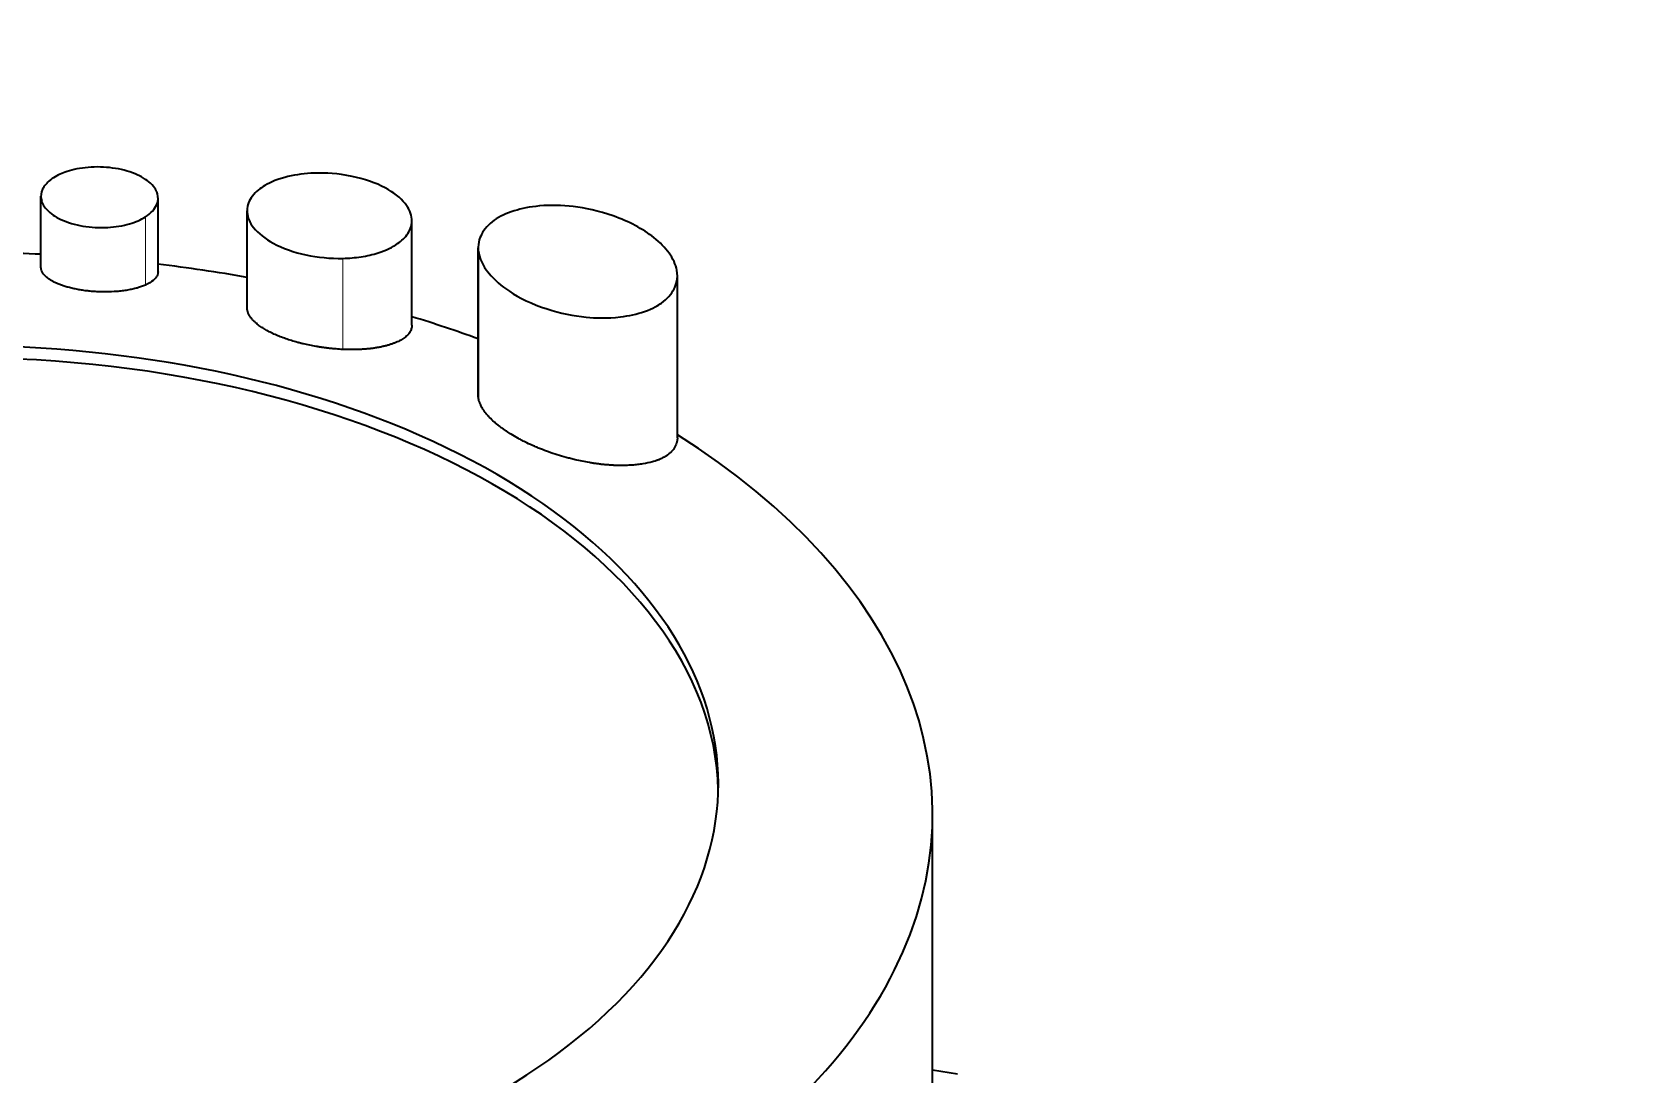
# Model space of a CAD drawing. Header units: millimetres. Extents: x 0 to 42050, y 0 to 29700.
# Drawn here: x 24487.02 to 24512.29, y 12014.74 to 12031.21 of the extents above; entities that cross this region are included whole.
import ezdxf

# ---------------------------------------------------------------- set-up
doc = ezdxf.new("R2010")
doc.units = ezdxf.units.MM
doc.header["$LTSCALE"] = 50
doc.layers.add('Visible', color=7, linetype='Continuous', lineweight=35)
doc.layers.add('Visible Narrow', color=7, linetype='Continuous', lineweight=18)

msp = doc.modelspace()

# ---------------------------------------------------------------- linework, layer by layer
at = {"layer": 'Visible'}
for p, q in [((24487.166, 12027.488), (24487.166, 12028.615)), ((24489.018, 12027.42), (24489.018, 12028.58)), ((24490.427, 12026.853), (24490.427, 12028.385)), ((24493.033, 12026.577), (24493.033, 12028.229)), ((24494.082, 12025.471), (24494.082, 12027.801)), ((24497.232, 12024.795), (24497.232, 12027.36)), ((24501.269, 12011.669), (24501.269, 12018.843)), ((24501.665, 12014.738), (24501.269, 12014.801))]:
    msp.add_line(p, q, dxfattribs=at)
at = {"layer": 'Visible', "color": 9, "true_color": 0xc0c0c0}
for major_axis, start_param, end_param in [((-3300, 0), 6.086634, 9.623125), ((-3260, 0), 0, 1.750512)]:
    msp.add_ellipse((26536.67, 12505.046), major_axis=major_axis, ratio=0.57735, start_param=start_param, end_param=end_param, dxfattribs=at)
at = {"layer": 'Visible'}
for centre, major_axis, start_param, end_param in [((24485.88, 12018.843), (-15.389, 0), 4.628722, 4.725102), ((24485.88, 12018.843), (-15.389, 0), 4.412444, 4.507079), ((24485.88, 12019.324), (-12, 0), 1.174567, 6.7668), ((24485.88, 12018.843), (-15.389, 0), 4.150252, 4.229003), ((24485.88, 12019.133), (-12, 0), 3.15534, 6.269438), ((24485.88, 12018.843), (15.389, 0), 4.981384, 7.024358)]:
    msp.add_ellipse(centre, major_axis=major_axis, ratio=0.57735, start_param=start_param, end_param=end_param, dxfattribs=at)
for points, knots in [([(24488.82, 12028.289), (24488.863, 12028.316), (24488.899, 12028.347), (24488.959, 12028.412), (24488.983, 12028.447), (24489.024, 12028.545), (24489.021, 12028.602), (24488.997, 12028.69), (24488.971, 12028.752), (24488.835, 12028.878), (24488.751, 12028.928), (24488.548, 12029.013), (24488.426, 12029.044), (24488.172, 12029.078), (24488.04, 12029.082), (24487.787, 12029.06), (24487.675, 12029.037), (24487.503, 12028.981), (24487.442, 12028.957), (24487.364, 12028.906)], [-2.02087, -2.02087, -2.02087, -2.02087, -1.877254, -1.877254, -1.733386, -1.733386, -1.484034, -1.484034, -1.280209, -1.280209, -1.106342, -1.106342, -0.913487, -0.913487, -0.72369, -0.72369, -0.538223, -0.538223, -0.390034, -0.390034, -0.390034, -0.390034]), ([(24487.364, 12028.906), (24487.335, 12028.887), (24487.324, 12028.879), (24487.258, 12028.826), (24487.217, 12028.777), (24487.167, 12028.673), (24487.16, 12028.619), (24487.18, 12028.525), (24487.2, 12028.466), (24487.317, 12028.341), (24487.393, 12028.289), (24487.585, 12028.199), (24487.704, 12028.164), (24487.957, 12028.121), (24488.09, 12028.114), (24488.343, 12028.128), (24488.46, 12028.147), (24488.663, 12028.206), (24488.749, 12028.243), (24488.82, 12028.289)], [-0.8880941, -0.8880941, -0.8880941, -0.8880941, -0.8540851, -0.8540851, -0.7043262, -0.7043262, -0.5505729, -0.5505729, -0.4535132, -0.4535132, -0.367199, -0.367199, -0.26893, -0.26893, -0.1703214, -0.1703214, -0.0796423, -0.0796423, 0, 0, 0, 0]), ([(24491.52, 12028.98), (24491.492, 12028.98), (24491.464, 12028.979), (24491.294, 12028.969), (24491.154, 12028.948), (24490.867, 12028.871), (24490.756, 12028.816), (24490.609, 12028.722), (24490.539, 12028.664), (24490.444, 12028.519), (24490.424, 12028.442), (24490.432, 12028.279), (24490.468, 12028.197), (24490.603, 12028.026), (24490.711, 12027.942), (24490.99, 12027.791), (24491.168, 12027.729), (24491.543, 12027.648), (24491.742, 12027.629), (24491.94, 12027.633)], [-0.9704707, -0.9704707, -0.9704707, -0.9704707, -0.9524176, -0.9524176, -0.8597699, -0.8597699, -0.7475058, -0.7475058, -0.6453648, -0.6453648, -0.5457474, -0.5457474, -0.4340768, -0.4340768, -0.3011587, -0.3011587, -0.1488437, -0.1488437, 0, 0, 0, 0]), ([(24491.94, 12027.633), (24492.038, 12027.635), (24492.135, 12027.643), (24492.324, 12027.672), (24492.415, 12027.692), (24492.627, 12027.76), (24492.728, 12027.81), (24492.871, 12027.909), (24492.93, 12027.962), (24493.017, 12028.098), (24493.037, 12028.175), (24493.027, 12028.337), (24492.99, 12028.42), (24492.853, 12028.592), (24492.743, 12028.676), (24492.46, 12028.827), (24492.279, 12028.889), (24491.856, 12028.976), (24491.663, 12028.983), (24491.52, 12028.98)], [-1.0291835, -1.0291835, -1.0291835, -1.0291835, -0.9910934, -0.9910934, -0.952916, -0.952916, -0.8965015, -0.8965015, -0.8521566, -0.8521566, -0.803104, -0.803104, -0.7474184, -0.7474184, -0.681095, -0.681095, -0.6048226, -0.6048226, -0.5137114, -0.5137114, -0.5137114, -0.5137114]), ([(24497.224, 12027.445), (24497.207, 12027.538), (24497.163, 12027.629), (24497.039, 12027.802), (24496.958, 12027.885), (24496.688, 12028.098), (24496.465, 12028.216), (24495.99, 12028.383), (24495.771, 12028.428), (24495.409, 12028.471), (24495.229, 12028.477), (24494.899, 12028.447), (24494.765, 12028.419), (24494.524, 12028.345), (24494.42, 12028.295), (24494.243, 12028.171), (24494.177, 12028.093), (24494.101, 12027.946), (24494.066, 12027.847), (24494.09, 12027.716)], [-1.607888, -1.607888, -1.607888, -1.607888, -1.481749, -1.481749, -1.355353, -1.355353, -1.129969, -1.129969, -0.927504, -0.927504, -0.736338, -0.736338, -0.57178, -0.57178, -0.381818, -0.381818, -0.170612, -0.170612, 0, 0, 0, 0]), ([(24494.09, 12027.716), (24494.116, 12027.578), (24494.196, 12027.464), (24494.339, 12027.291), (24494.447, 12027.197), (24494.73, 12027.01), (24494.93, 12026.911), (24495.379, 12026.767), (24495.592, 12026.724), (24495.932, 12026.69), (24496.121, 12026.682), (24496.465, 12026.724), (24496.595, 12026.752), (24496.849, 12026.841), (24496.933, 12026.893), (24497.071, 12026.991), (24497.138, 12027.068), (24497.213, 12027.214), (24497.248, 12027.314), (24497.224, 12027.445)], [-1.472432, -1.472432, -1.472432, -1.472432, -1.337706, -1.337706, -1.147944, -1.147944, -0.917166, -0.917166, -0.718918, -0.718918, -0.577001, -0.577001, -0.487694, -0.487694, -0.382199, -0.382199, -0.171509, -0.171509, 0, 0, 0, 0]), ([(24488.82, 12027.211), (24488.81, 12027.207), (24488.8, 12027.202), (24488.79, 12027.198), (24488.779, 12027.194), (24488.768, 12027.19), (24488.757, 12027.186), (24488.747, 12027.182), (24488.735, 12027.179), (24488.724, 12027.175), (24488.712, 12027.171), (24488.701, 12027.168), (24488.689, 12027.164), (24488.665, 12027.158), (24488.64, 12027.151), (24488.614, 12027.146), (24488.602, 12027.143), (24488.589, 12027.14), (24488.575, 12027.138), (24488.562, 12027.135), (24488.549, 12027.133), (24488.536, 12027.13), (24488.522, 12027.128), (24488.509, 12027.126), (24488.495, 12027.124), (24488.481, 12027.122), (24488.467, 12027.12), (24488.453, 12027.118), (24488.425, 12027.115), (24488.397, 12027.112), (24488.368, 12027.109), (24488.311, 12027.105), (24488.252, 12027.102), (24488.192, 12027.102), (24488.165, 12027.102), (24488.137, 12027.102), (24488.11, 12027.103), (24488.082, 12027.104), (24488.055, 12027.105), (24488.027, 12027.107), (24488, 12027.108), (24487.973, 12027.111), (24487.946, 12027.113), (24487.918, 12027.116), (24487.892, 12027.119), (24487.865, 12027.122), (24487.838, 12027.126), (24487.812, 12027.13), (24487.786, 12027.134), (24487.76, 12027.139), (24487.734, 12027.143), (24487.709, 12027.149), (24487.684, 12027.154), (24487.659, 12027.159), (24487.635, 12027.165), (24487.623, 12027.169), (24487.611, 12027.172), (24487.599, 12027.175), (24487.587, 12027.178), (24487.575, 12027.181), (24487.564, 12027.185), (24487.554, 12027.188), (24487.544, 12027.191), (24487.534, 12027.194), (24487.524, 12027.197), (24487.514, 12027.201), (24487.505, 12027.204), (24487.495, 12027.207), (24487.486, 12027.21), (24487.477, 12027.214), (24487.467, 12027.217), (24487.458, 12027.221), (24487.449, 12027.224), (24487.431, 12027.232), (24487.414, 12027.239), (24487.398, 12027.247), (24487.381, 12027.254), (24487.365, 12027.262), (24487.35, 12027.271), (24487.335, 12027.279), (24487.32, 12027.287), (24487.307, 12027.296), (24487.293, 12027.305), (24487.281, 12027.314), (24487.269, 12027.323), (24487.263, 12027.327), (24487.257, 12027.332), (24487.252, 12027.336), (24487.247, 12027.341), (24487.241, 12027.346), (24487.236, 12027.35), (24487.227, 12027.36), (24487.218, 12027.369), (24487.21, 12027.379), (24487.205, 12027.386), (24487.2, 12027.392), (24487.195, 12027.399), (24487.191, 12027.406), (24487.187, 12027.413), (24487.184, 12027.419), (24487.177, 12027.433), (24487.172, 12027.447), (24487.169, 12027.461), (24487.168, 12027.467), (24487.167, 12027.474), (24487.167, 12027.481), (24487.166, 12027.484), (24487.166, 12027.486), (24487.166, 12027.488)], [0, 0, 0, 0, 0.11155, 0.11155, 0.11155, 0.223289, 0.223289, 0.223289, 0.33507, 0.33507, 0.33507, 0.446729, 0.446729, 0.446729, 0.669859, 0.669859, 0.669859, 0.781585, 0.781585, 0.781585, 0.89326, 0.89326, 0.89326, 1.004754, 1.004754, 1.004754, 1.116248, 1.116248, 1.116248, 1.339199, 1.339199, 1.339199, 1.785145, 1.785145, 1.785145, 1.991665, 1.991665, 1.991665, 2.198186, 2.198186, 2.198186, 2.404781, 2.404781, 2.404781, 2.611317, 2.611317, 2.611317, 2.817858, 2.817858, 2.817858, 3.024459, 3.024459, 3.024459, 3.230997, 3.230997, 3.230997, 3.334311, 3.334311, 3.334311, 3.437561, 3.437561, 3.437561, 3.528103, 3.528103, 3.528103, 3.61866, 3.61866, 3.61866, 3.709175, 3.709175, 3.709175, 3.799723, 3.799723, 3.799723, 3.980806, 3.980806, 3.980806, 4.162261, 4.162261, 4.162261, 4.343879, 4.343879, 4.343879, 4.525087, 4.525087, 4.525087, 4.615645, 4.615645, 4.615645, 4.70619, 4.70619, 4.70619, 4.887279, 4.887279, 4.887279, 5.01146, 5.01146, 5.01146, 5.13569, 5.13569, 5.13569, 5.384105, 5.384105, 5.384105, 5.508277, 5.508277, 5.508277, 5.549404, 5.549404, 5.549404, 5.549404]), ([(24489.018, 12027.42), (24489.018, 12027.418), (24489.018, 12027.416), (24489.017, 12027.413), (24489.017, 12027.406), (24489.016, 12027.398), (24489.014, 12027.391), (24489.013, 12027.387), (24489.012, 12027.383), (24489.011, 12027.379), (24489.01, 12027.376), (24489.009, 12027.372), (24489.007, 12027.368), (24489.004, 12027.361), (24489, 12027.353), (24488.996, 12027.346), (24488.992, 12027.339), (24488.987, 12027.332), (24488.981, 12027.325), (24488.975, 12027.318), (24488.969, 12027.311), (24488.962, 12027.304), (24488.956, 12027.297), (24488.948, 12027.29), (24488.94, 12027.284), (24488.909, 12027.257), (24488.868, 12027.233), (24488.82, 12027.211)], [0.778139, 0.778139, 0.778139, 0.778139, 0.820288, 0.820288, 0.820288, 0.956966, 0.956966, 0.956966, 1.025283, 1.025283, 1.025283, 1.093602, 1.093602, 1.093602, 1.230239, 1.230239, 1.230239, 1.366884, 1.366884, 1.366884, 1.503566, 1.503566, 1.503566, 1.640273, 1.640273, 1.640273, 2.187492, 2.187492, 2.187492, 2.187492]), ([(24491.94, 12026.193), (24491.923, 12026.194), (24491.905, 12026.195), (24491.887, 12026.196), (24491.87, 12026.197), (24491.852, 12026.199), (24491.834, 12026.2), (24491.817, 12026.201), (24491.799, 12026.203), (24491.782, 12026.204), (24491.764, 12026.206), (24491.746, 12026.208), (24491.729, 12026.21), (24491.711, 12026.212), (24491.694, 12026.214), (24491.676, 12026.216), (24491.659, 12026.218), (24491.641, 12026.22), (24491.624, 12026.223), (24491.606, 12026.225), (24491.589, 12026.228), (24491.572, 12026.23), (24491.555, 12026.233), (24491.538, 12026.236), (24491.52, 12026.239), (24491.486, 12026.245), (24491.452, 12026.251), (24491.419, 12026.258), (24491.385, 12026.265), (24491.352, 12026.272), (24491.319, 12026.28), (24491.303, 12026.284), (24491.287, 12026.288), (24491.27, 12026.292), (24491.254, 12026.296), (24491.238, 12026.3), (24491.222, 12026.304), (24491.191, 12026.313), (24491.159, 12026.322), (24491.129, 12026.332), (24491.098, 12026.341), (24491.068, 12026.351), (24491.038, 12026.361), (24491.009, 12026.372), (24490.98, 12026.382), (24490.952, 12026.393), (24490.924, 12026.404), (24490.897, 12026.416), (24490.871, 12026.428), (24490.857, 12026.433), (24490.844, 12026.439), (24490.832, 12026.445), (24490.819, 12026.452), (24490.806, 12026.458), (24490.794, 12026.464), (24490.769, 12026.476), (24490.746, 12026.489), (24490.723, 12026.502), (24490.712, 12026.509), (24490.701, 12026.515), (24490.69, 12026.522), (24490.679, 12026.529), (24490.668, 12026.536), (24490.658, 12026.542), (24490.637, 12026.556), (24490.618, 12026.57), (24490.6, 12026.584), (24490.591, 12026.591), (24490.582, 12026.598), (24490.573, 12026.606), (24490.565, 12026.613), (24490.557, 12026.62), (24490.549, 12026.627), (24490.542, 12026.634), (24490.535, 12026.64), (24490.529, 12026.647), (24490.523, 12026.653), (24490.517, 12026.659), (24490.511, 12026.666), (24490.505, 12026.672), (24490.5, 12026.679), (24490.495, 12026.685), (24490.489, 12026.692), (24490.485, 12026.698), (24490.48, 12026.705), (24490.475, 12026.711), (24490.471, 12026.718), (24490.467, 12026.725), (24490.463, 12026.731), (24490.459, 12026.738), (24490.456, 12026.744), (24490.452, 12026.751), (24490.449, 12026.758), (24490.446, 12026.764), (24490.443, 12026.771), (24490.441, 12026.778), (24490.439, 12026.784), (24490.437, 12026.791), (24490.435, 12026.798), (24490.433, 12026.804), (24490.431, 12026.811), (24490.43, 12026.817), (24490.429, 12026.824), (24490.428, 12026.834), (24490.427, 12026.844), (24490.427, 12026.853)], [0, 0, 0, 0, 0.132424, 0.132424, 0.132424, 0.265046, 0.265046, 0.265046, 0.397787, 0.397787, 0.397787, 0.530564, 0.530564, 0.530564, 0.663285, 0.663285, 0.663285, 0.795855, 0.795855, 0.795855, 0.928216, 0.928216, 0.928216, 1.060601, 1.060601, 1.060601, 1.325351, 1.325351, 1.325351, 1.590116, 1.590116, 1.590116, 1.722484, 1.722484, 1.722484, 1.854824, 1.854824, 1.854824, 2.119618, 2.119618, 2.119618, 2.384342, 2.384342, 2.384342, 2.649097, 2.649097, 2.649097, 2.913887, 2.913887, 2.913887, 3.046269, 3.046269, 3.046269, 3.178612, 3.178612, 3.178612, 3.443443, 3.443443, 3.443443, 3.575791, 3.575791, 3.575791, 3.708315, 3.708315, 3.708315, 3.973664, 3.973664, 3.973664, 4.106266, 4.106266, 4.106266, 4.238696, 4.238696, 4.238696, 4.353293, 4.353293, 4.353293, 4.467941, 4.467941, 4.467941, 4.582558, 4.582558, 4.582558, 4.697149, 4.697149, 4.697149, 4.811808, 4.811808, 4.811808, 4.926446, 4.926446, 4.926446, 5.041026, 5.041026, 5.041026, 5.155661, 5.155661, 5.155661, 5.270272, 5.270272, 5.270272, 5.384864, 5.384864, 5.384864, 5.554733, 5.554733, 5.554733, 5.554733]), ([(24493.033, 12026.577), (24493.033, 12026.571), (24493.032, 12026.565), (24493.032, 12026.56), (24493.031, 12026.551), (24493.03, 12026.542), (24493.028, 12026.533), (24493.026, 12026.524), (24493.023, 12026.515), (24493.02, 12026.506), (24493.017, 12026.497), (24493.013, 12026.488), (24493.008, 12026.48), (24493.004, 12026.471), (24492.998, 12026.463), (24492.993, 12026.454), (24492.987, 12026.446), (24492.98, 12026.438), (24492.973, 12026.429), (24492.966, 12026.421), (24492.958, 12026.413), (24492.95, 12026.406), (24492.933, 12026.39), (24492.914, 12026.375), (24492.892, 12026.361), (24492.87, 12026.347), (24492.846, 12026.333), (24492.82, 12026.321), (24492.807, 12026.315), (24492.794, 12026.308), (24492.78, 12026.303), (24492.766, 12026.297), (24492.752, 12026.291), (24492.737, 12026.286), (24492.722, 12026.28), (24492.707, 12026.275), (24492.691, 12026.27), (24492.675, 12026.265), (24492.659, 12026.26), (24492.643, 12026.255), (24492.626, 12026.251), (24492.609, 12026.247), (24492.592, 12026.243), (24492.584, 12026.24), (24492.575, 12026.238), (24492.566, 12026.237), (24492.557, 12026.235), (24492.548, 12026.233), (24492.54, 12026.231), (24492.522, 12026.227), (24492.504, 12026.224), (24492.485, 12026.221), (24492.467, 12026.218), (24492.448, 12026.215), (24492.429, 12026.212), (24492.41, 12026.21), (24492.39, 12026.207), (24492.371, 12026.205), (24492.351, 12026.203), (24492.332, 12026.201), (24492.312, 12026.199), (24492.292, 12026.198), (24492.272, 12026.196), (24492.251, 12026.195), (24492.241, 12026.194), (24492.231, 12026.194), (24492.221, 12026.193), (24492.211, 12026.193), (24492.201, 12026.192), (24492.19, 12026.192), (24492.17, 12026.191), (24492.149, 12026.191), (24492.129, 12026.19), (24492.108, 12026.19), (24492.087, 12026.19), (24492.066, 12026.19), (24492.045, 12026.19), (24492.024, 12026.191), (24492.003, 12026.191), (24491.982, 12026.192), (24491.961, 12026.192), (24491.94, 12026.193)], [0.849818, 0.849818, 0.849818, 0.849818, 0.950576, 0.950576, 0.950576, 1.109066, 1.109066, 1.109066, 1.26749, 1.26749, 1.26749, 1.425971, 1.425971, 1.425971, 1.5844, 1.5844, 1.5844, 1.742862, 1.742862, 1.742862, 1.90125, 1.90125, 1.90125, 2.218024, 2.218024, 2.218024, 2.534814, 2.534814, 2.534814, 2.693206, 2.693206, 2.693206, 2.851685, 2.851685, 2.851685, 3.010114, 3.010114, 3.010114, 3.16859, 3.16859, 3.16859, 3.327012, 3.327012, 3.327012, 3.406209, 3.406209, 3.406209, 3.485398, 3.485398, 3.485398, 3.643795, 3.643795, 3.643795, 3.802452, 3.802452, 3.802452, 3.961361, 3.961361, 3.961361, 4.120313, 4.120313, 4.120313, 4.279065, 4.279065, 4.279065, 4.358289, 4.358289, 4.358289, 4.437533, 4.437533, 4.437533, 4.596216, 4.596216, 4.596216, 4.755035, 4.755035, 4.755035, 4.913816, 4.913816, 4.913816, 5.072366, 5.072366, 5.072366, 5.072366]), ([(24494.09, 12025.402), (24494.088, 12025.411), (24494.086, 12025.421), (24494.085, 12025.431), (24494.084, 12025.441), (24494.083, 12025.45), (24494.083, 12025.46), (24494.083, 12025.464), (24494.082, 12025.467), (24494.082, 12025.471)], [0, 0, 0, 0, 0.1569271, 0.1569271, 0.1569271, 0.3138846, 0.3138846, 0.3138846, 0.3723774, 0.3723774, 0.3723774, 0.3723774]), ([(24497.232, 12024.795), (24497.232, 12024.789), (24497.232, 12024.783), (24497.232, 12024.778), (24497.231, 12024.771), (24497.231, 12024.763), (24497.23, 12024.756), (24497.229, 12024.749), (24497.228, 12024.742), (24497.226, 12024.735), (24497.224, 12024.728), (24497.223, 12024.721), (24497.221, 12024.714), (24497.216, 12024.7), (24497.211, 12024.686), (24497.205, 12024.672), (24497.192, 12024.645), (24497.175, 12024.619), (24497.153, 12024.594), (24497.143, 12024.581), (24497.131, 12024.569), (24497.118, 12024.557), (24497.105, 12024.546), (24497.091, 12024.534), (24497.075, 12024.523), (24497.06, 12024.512), (24497.044, 12024.502), (24497.026, 12024.492), (24497.017, 12024.487), (24497.008, 12024.482), (24496.999, 12024.477), (24496.99, 12024.472), (24496.98, 12024.467), (24496.97, 12024.463), (24496.96, 12024.458), (24496.95, 12024.454), (24496.94, 12024.45), (24496.934, 12024.448), (24496.929, 12024.446), (24496.924, 12024.444), (24496.918, 12024.442), (24496.913, 12024.44), (24496.907, 12024.438), (24496.902, 12024.436), (24496.896, 12024.434), (24496.891, 12024.432), (24496.885, 12024.43), (24496.879, 12024.428), (24496.874, 12024.426), (24496.862, 12024.423), (24496.851, 12024.419), (24496.839, 12024.416), (24496.791, 12024.403), (24496.74, 12024.392), (24496.686, 12024.383), (24496.659, 12024.379), (24496.632, 12024.375), (24496.604, 12024.372), (24496.59, 12024.37), (24496.576, 12024.369), (24496.562, 12024.368), (24496.548, 12024.366), (24496.533, 12024.365), (24496.519, 12024.364), (24496.501, 12024.363), (24496.483, 12024.362), (24496.465, 12024.361), (24496.447, 12024.36), (24496.429, 12024.359), (24496.41, 12024.359), (24496.374, 12024.358), (24496.336, 12024.358), (24496.299, 12024.358), (24496.28, 12024.359), (24496.261, 12024.359), (24496.242, 12024.36), (24496.224, 12024.361), (24496.205, 12024.362), (24496.186, 12024.363), (24496.167, 12024.364), (24496.148, 12024.366), (24496.128, 12024.367), (24496.109, 12024.369), (24496.09, 12024.37), (24496.071, 12024.372), (24496.052, 12024.374), (24496.033, 12024.376), (24496.014, 12024.378), (24495.994, 12024.381), (24495.975, 12024.383), (24495.956, 12024.386), (24495.937, 12024.388), (24495.918, 12024.391), (24495.899, 12024.394), (24495.88, 12024.397), (24495.861, 12024.4), (24495.842, 12024.403), (24495.804, 12024.41), (24495.766, 12024.417), (24495.728, 12024.425), (24495.691, 12024.432), (24495.653, 12024.441), (24495.616, 12024.449), (24495.592, 12024.455), (24495.568, 12024.461), (24495.544, 12024.467), (24495.532, 12024.47), (24495.52, 12024.473), (24495.508, 12024.476), (24495.496, 12024.479), (24495.484, 12024.483), (24495.472, 12024.486), (24495.425, 12024.499), (24495.378, 12024.513), (24495.332, 12024.527), (24495.24, 12024.556), (24495.151, 12024.588), (24495.065, 12024.622), (24495.044, 12024.63), (24495.023, 12024.639), (24495.002, 12024.648), (24494.981, 12024.657), (24494.961, 12024.666), (24494.94, 12024.675), (24494.899, 12024.693), (24494.86, 12024.712), (24494.821, 12024.731), (24494.802, 12024.74), (24494.783, 12024.75), (24494.764, 12024.76), (24494.745, 12024.77), (24494.727, 12024.78), (24494.708, 12024.79), (24494.672, 12024.81), (24494.637, 12024.83), (24494.603, 12024.851), (24494.586, 12024.861), (24494.569, 12024.872), (24494.553, 12024.883), (24494.536, 12024.893), (24494.52, 12024.904), (24494.505, 12024.915), (24494.489, 12024.926), (24494.474, 12024.936), (24494.459, 12024.947), (24494.444, 12024.958), (24494.429, 12024.969), (24494.415, 12024.981), (24494.4, 12024.992), (24494.387, 12025.003), (24494.373, 12025.014), (24494.36, 12025.026), (24494.346, 12025.037), (24494.334, 12025.048), (24494.308, 12025.071), (24494.285, 12025.094), (24494.262, 12025.117), (24494.251, 12025.129), (24494.241, 12025.141), (24494.231, 12025.152), (24494.22, 12025.164), (24494.211, 12025.176), (24494.201, 12025.188), (24494.192, 12025.2), (24494.183, 12025.211), (24494.175, 12025.223), (24494.166, 12025.235), (24494.159, 12025.247), (24494.151, 12025.259), (24494.144, 12025.271), (24494.137, 12025.283), (24494.131, 12025.295), (24494.125, 12025.307), (24494.119, 12025.318), (24494.114, 12025.33), (24494.109, 12025.342), (24494.104, 12025.354), (24494.1, 12025.366), (24494.096, 12025.378), (24494.093, 12025.39), (24494.09, 12025.402)], [0.262261, 0.262261, 0.262261, 0.262261, 0.352251, 0.352251, 0.352251, 0.4697, 0.4697, 0.4697, 0.58713, 0.58713, 0.58713, 0.704521, 0.704521, 0.704521, 0.93941, 0.93941, 0.93941, 1.409093, 1.409093, 1.409093, 1.64394, 1.64394, 1.64394, 1.878781, 1.878781, 1.878781, 2.113554, 2.113554, 2.113554, 2.230995, 2.230995, 2.230995, 2.348435, 2.348435, 2.348435, 2.465824, 2.465824, 2.465824, 2.524531, 2.524531, 2.524531, 2.583227, 2.583227, 2.583227, 2.641913, 2.641913, 2.641913, 2.700604, 2.700604, 2.700604, 2.817988, 2.817988, 2.817988, 3.287516, 3.287516, 3.287516, 3.522386, 3.522386, 3.522386, 3.639775, 3.639775, 3.639775, 3.757205, 3.757205, 3.757205, 3.901828, 3.901828, 3.901828, 4.046443, 4.046443, 4.046443, 4.33575, 4.33575, 4.33575, 4.48038, 4.48038, 4.48038, 4.625059, 4.625059, 4.625059, 4.769663, 4.769663, 4.769663, 4.914383, 4.914383, 4.914383, 5.059271, 5.059271, 5.059271, 5.204241, 5.204241, 5.204241, 5.349183, 5.349183, 5.349183, 5.49397, 5.49397, 5.49397, 5.783235, 5.783235, 5.783235, 6.072585, 6.072585, 6.072585, 6.262252, 6.262252, 6.262252, 6.357088, 6.357088, 6.357088, 6.451913, 6.451913, 6.451913, 6.831273, 6.831273, 6.831273, 7.590238, 7.590238, 7.590238, 7.779967, 7.779967, 7.779967, 7.969659, 7.969659, 7.969659, 8.349209, 8.349209, 8.349209, 8.53888, 8.53888, 8.53888, 8.728551, 8.728551, 8.728551, 9.107874, 9.107874, 9.107874, 9.297609, 9.297609, 9.297609, 9.487406, 9.487406, 9.487406, 9.677147, 9.677147, 9.677147, 9.866846, 9.866846, 9.866846, 10.056647, 10.056647, 10.056647, 10.246431, 10.246431, 10.246431, 10.625835, 10.625835, 10.625835, 10.815523, 10.815523, 10.815523, 11.005237, 11.005237, 11.005237, 11.19496, 11.19496, 11.19496, 11.384738, 11.384738, 11.384738, 11.574856, 11.574856, 11.574856, 11.765076, 11.765076, 11.765076, 11.955175, 11.955175, 11.955175, 12.144993, 12.144993, 12.144993, 12.144993])]:
    msp.add_open_spline(points, degree=3, knots=knots, dxfattribs=at)
at = {"layer": 'Visible Narrow'}
for p, q in [((24488.82, 12027.211), (24488.82, 12028.289)), ((24491.94, 12026.193), (24491.94, 12027.633)), ((24494.09, 12025.402), (24494.09, 12027.716))]:
    msp.add_line(p, q, dxfattribs=at)

doc.saveas('drawing.dxf')
